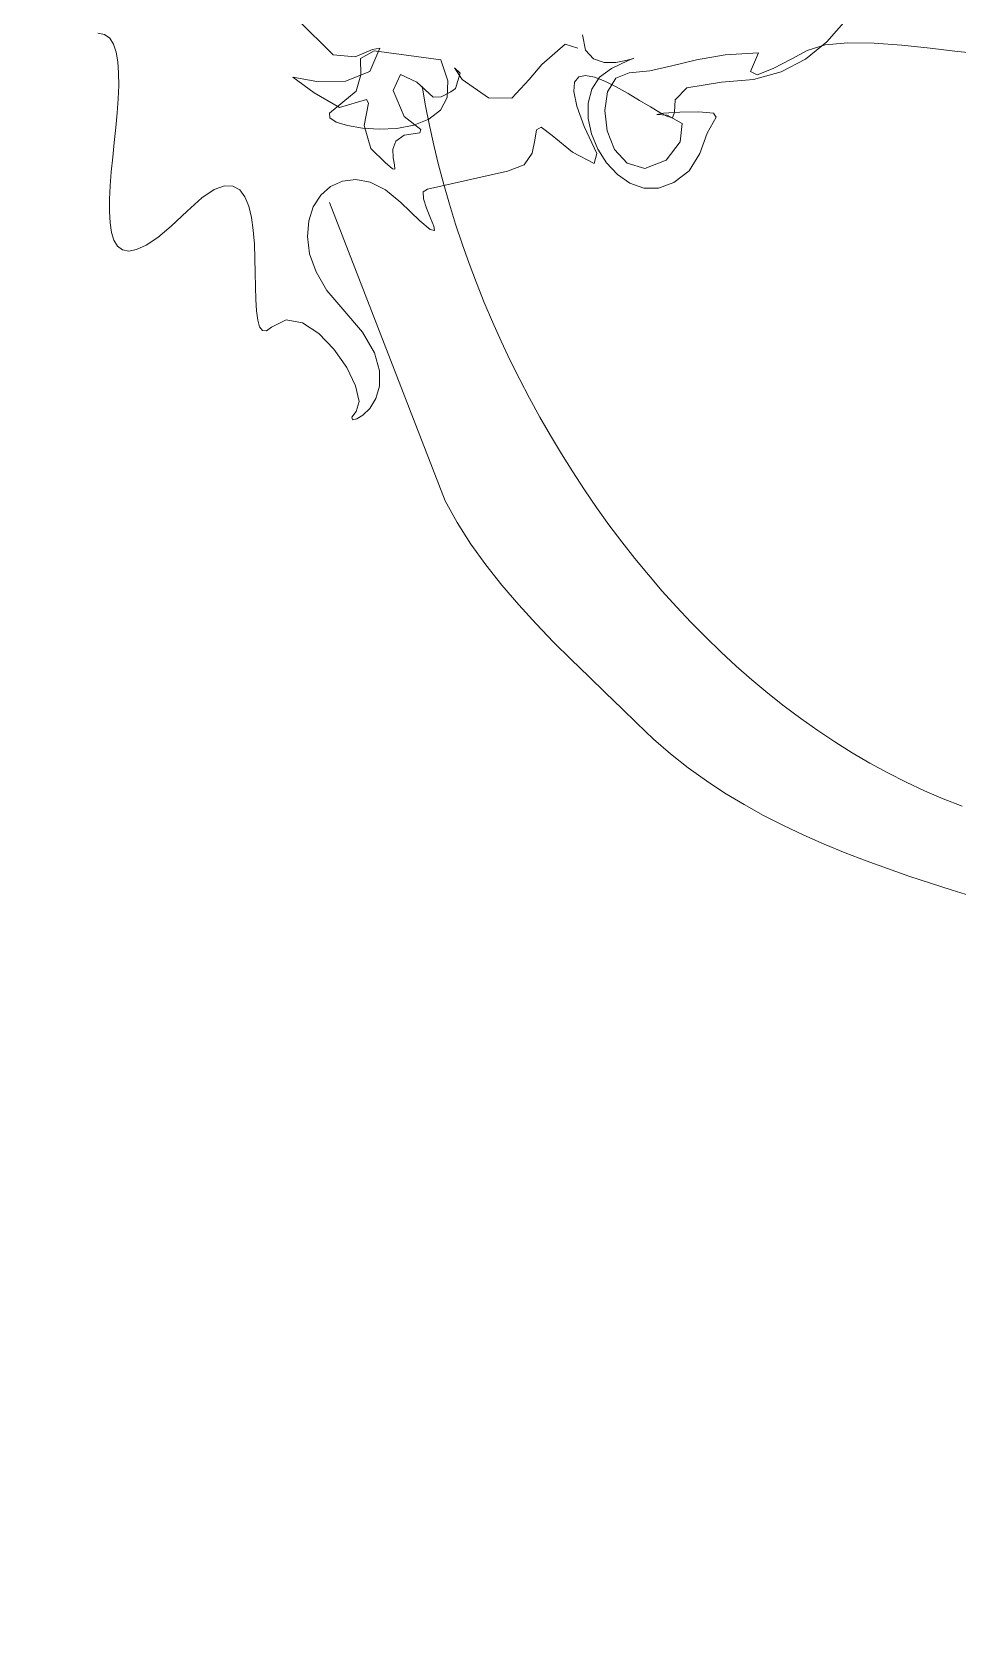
# Model space of a CAD drawing. Header units: centimetres. Extents: x -377343 to 693706, y 194584 to 813780.
# Drawn here: x 165728.2 to 165775.1, y 497983.1 to 498064.2 of the extents above; entities that cross this region are included whole.
import ezdxf

# ---------------------------------------------------------------- set-up
doc = ezdxf.new("R2010")
doc.units = ezdxf.units.CM
doc.layers.add('PIPA', color=11, linetype='Continuous')
doc.layers.add('TEXT', color=7, linetype='Continuous')

msp = doc.modelspace()

# ---------------------------------------------------------------- linework, layer by layer
at = {"layer": 'PIPA', "lineweight": 35, "extrusion": (0, 0.816497, 0.57735), "elevation": 193451.324}
msp.add_lwpolyline([(-421704.212, -325591.681), (-159560.265, -63447.734), (377343.333, -600351.331), (-158232.47, -1135927.133), (-693706.405, -600453.199), (-454216.825, -360963.619)], dxfattribs=at)
at = {"layer": 'TEXT', "color": 2, "linetype": 'Continuous', "lineweight": 13}
for p, q in [((165741.668, 498064.837), (165743.47, 498063.035)), ((165741.668, 498064.837), (165743.47, 498063.035)), ((165731.915, 498064.071), (165731.58, 498064.138)), ((165732.177, 498063.88), (165731.915, 498064.071)), ((165756.082, 498064.049), (165756.24, 498063.271)), ((165756.082, 498064.049), (165756.24, 498063.271)), ((165769.415, 498064.813), (165768.435, 498063.707)), ((165732.372, 498063.577), (165732.177, 498063.88)), ((165732.507, 498063.174), (165732.372, 498063.577)), ((165744.584, 498062.947), (165745.472, 498063.31)), ((165744.584, 498062.947), (165745.472, 498063.31)), ((165744.859, 498062.862), (165745.543, 498063.237)), ((165745.835, 498063.373), (165745.323, 498062.194)), ((165745.835, 498063.373), (165745.323, 498062.194)), ((165745.472, 498063.31), (165745.835, 498063.373)), ((165745.472, 498063.31), (165745.835, 498063.373)), ((165745.543, 498063.237), (165748.921, 498062.787)), ((165754.022, 498062.555), (165755.215, 498063.59)), ((165754.022, 498062.555), (165755.215, 498063.59)), ((165755.215, 498063.59), (165755.857, 498063.373)), ((165755.215, 498063.59), (165755.857, 498063.373)), ((165756.24, 498063.271), (165756.643, 498062.836)), ((165756.24, 498063.271), (165756.643, 498062.836)), ((165766.668, 498062.849), (165767.455, 498063.26)), ((165766.668, 498062.849), (165767.455, 498063.26)), ((165768.435, 498063.707), (165767.358, 498062.828)), ((165767.455, 498063.26), (165768.361, 498063.542)), ((165767.455, 498063.26), (165768.361, 498063.542)), ((165768.361, 498063.542), (165769.51, 498063.653)), ((165768.361, 498063.542), (165769.51, 498063.653)), ((165769.51, 498063.653), (165770.828, 498063.634)), ((165769.51, 498063.653), (165770.828, 498063.634)), ((165770.828, 498063.634), (165772.241, 498063.528)), ((165770.828, 498063.634), (165772.241, 498063.528)), ((165772.241, 498063.528), (165773.675, 498063.374)), ((165772.241, 498063.528), (165773.675, 498063.374)), ((165773.675, 498063.374), (165775.056, 498063.213)), ((165773.675, 498063.374), (165775.056, 498063.213)), ((165775.056, 498063.213), (165776.311, 498063.086)), ((165775.056, 498063.213), (165776.311, 498063.086)), ((165732.59, 498062.684), (165732.507, 498063.174)), ((165732.628, 498062.119), (165732.59, 498062.684)), ((165743.47, 498063.035), (165744.584, 498062.947)), ((165743.47, 498063.035), (165744.584, 498062.947)), ((165744.876, 498062.036), (165744.859, 498062.862)), ((165748.921, 498062.787), (165749.27, 498061.723)), ((165753.38, 498061.796), (165754.022, 498062.555)), ((165753.38, 498061.796), (165754.022, 498062.555)), ((165756.643, 498062.836), (165757.187, 498062.66)), ((165756.643, 498062.836), (165757.187, 498062.66)), ((165757.187, 498062.66), (165757.768, 498062.658)), ((165757.187, 498062.66), (165757.768, 498062.658)), ((165758.356, 498062.736), (165757.546, 498062.359)), ((165758.356, 498062.736), (165757.546, 498062.359)), ((165757.768, 498062.658), (165758.279, 498062.749)), ((165757.768, 498062.658), (165758.279, 498062.749)), ((165758.279, 498062.749), (165758.618, 498062.847)), ((165758.279, 498062.749), (165758.618, 498062.847)), ((165758.678, 498062.871), (165758.356, 498062.736)), ((165758.678, 498062.871), (165758.356, 498062.736)), ((165758.618, 498062.847), (165758.678, 498062.871)), ((165758.618, 498062.847), (165758.678, 498062.871)), ((165759.483, 498062.24), (165760.6, 498062.491)), ((165759.483, 498062.24), (165760.6, 498062.491)), ((165760.6, 498062.491), (165761.852, 498062.791)), ((165760.6, 498062.491), (165761.852, 498062.791)), ((165761.852, 498062.791), (165763.293, 498063.042)), ((165761.852, 498062.791), (165763.293, 498063.042)), ((165763.293, 498063.042), (165764.978, 498063.148)), ((165763.293, 498063.042), (165764.978, 498063.148)), ((165764.978, 498063.148), (165764.576, 498062.208)), ((165764.978, 498063.148), (165764.576, 498062.208)), ((165765.724, 498062.345), (165766.668, 498062.849)), ((165765.724, 498062.345), (165766.668, 498062.849)), ((165767.358, 498062.828), (165766.14, 498062.187)), ((165732.629, 498061.492), (165732.628, 498062.119)), ((165742.652, 498061.694), (165741.443, 498061.909)), ((165741.443, 498061.909), (165742.507, 498061.117)), ((165742.652, 498061.694), (165741.443, 498061.909)), ((165741.443, 498061.909), (165742.507, 498061.117)), ((165744.104, 498061.712), (165742.652, 498061.694)), ((165744.104, 498061.712), (165742.652, 498061.694)), ((165745.323, 498062.194), (165744.104, 498061.712)), ((165745.323, 498062.194), (165744.104, 498061.712)), ((165744.642, 498061.21), (165744.876, 498062.036)), ((165746.511, 498061.233), (165746.886, 498062.047)), ((165746.511, 498061.233), (165746.886, 498062.047)), ((165746.886, 498062.047), (165747.712, 498061.659)), ((165746.886, 498062.047), (165747.712, 498061.659)), ((165747.712, 498061.659), (165748.537, 498060.896)), ((165747.712, 498061.659), (165748.537, 498060.896)), ((165749.27, 498061.723), (165749.239, 498060.882)), ((165749.901, 498062.113), (165749.613, 498062.38)), ((165749.613, 498062.38), (165750.001, 498061.796)), ((165749.901, 498062.113), (165749.613, 498062.38)), ((165749.613, 498062.38), (165750.001, 498061.796)), ((165749.664, 498061.346), (165749.901, 498062.113)), ((165749.664, 498061.346), (165749.901, 498062.113)), ((165750.001, 498061.796), (165751.328, 498060.871)), ((165750.001, 498061.796), (165751.328, 498060.871)), ((165752.504, 498060.846), (165753.38, 498061.796)), ((165752.504, 498060.846), (165753.38, 498061.796)), ((165755.687, 498061.667), (165755.645, 498061.185)), ((165755.894, 498061.927), (165755.687, 498061.667)), ((165756.238, 498061.999), (165755.894, 498061.927)), ((165756.688, 498061.917), (165756.238, 498061.999)), ((165756.937, 498061.907), (165756.552, 498061.305)), ((165756.937, 498061.907), (165756.552, 498061.305)), ((165757.216, 498061.716), (165756.688, 498061.917)), ((165757.546, 498062.359), (165756.937, 498061.907)), ((165757.546, 498062.359), (165756.937, 498061.907)), ((165757.793, 498061.43), (165757.216, 498061.716)), ((165757.352, 498061.174), (165757.764, 498061.866)), ((165757.352, 498061.174), (165757.764, 498061.866)), ((165757.764, 498061.866), (165758.447, 498062.134)), ((165757.764, 498061.866), (165758.447, 498062.134)), ((165758.447, 498062.134), (165759.483, 498062.24)), ((165758.447, 498062.134), (165759.483, 498062.24)), ((165763.109, 498061.66), (165761.36, 498061.379)), ((165764.738, 498061.794), (165763.109, 498061.66)), ((165764.576, 498062.208), (165764.926, 498062.036)), ((165764.576, 498062.208), (165764.926, 498062.036)), ((165766.14, 498062.187), (165764.738, 498061.794)), ((165764.926, 498062.036), (165765.724, 498062.345)), ((165764.926, 498062.036), (165765.724, 498062.345)), ((165732.547, 498060.101), (165732.599, 498060.815)), ((165732.599, 498060.815), (165732.629, 498061.492)), ((165742.507, 498061.117), (165743.795, 498060.374)), ((165742.507, 498061.117), (165743.795, 498060.374)), ((165743.291, 498060.084), (165744.642, 498061.21)), ((165743.795, 498060.374), (165745.159, 498060.783)), ((165743.795, 498060.374), (165745.159, 498060.783)), ((165745.159, 498060.783), (165745.268, 498060.591)), ((165745.159, 498060.783), (165745.268, 498060.591)), ((165747.061, 498059.928), (165746.511, 498061.233)), ((165747.061, 498059.928), (165746.511, 498061.233)), ((165747.974, 498061.459), (165748.146, 498060.468)), ((165747.974, 498061.459), (165748.146, 498060.468)), ((165748.537, 498060.896), (165748.929, 498060.912)), ((165748.537, 498060.896), (165748.929, 498060.912)), ((165749.239, 498060.882), (165748.896, 498060.242)), ((165748.929, 498060.912), (165749.422, 498061.179)), ((165748.929, 498060.912), (165749.422, 498061.179)), ((165749.422, 498061.179), (165749.664, 498061.346)), ((165749.422, 498061.179), (165749.664, 498061.346)), ((165751.328, 498060.871), (165752.504, 498060.846)), ((165751.328, 498060.871), (165752.504, 498060.846)), ((165755.645, 498061.185), (165755.798, 498060.445)), ((165756.552, 498061.305), (165756.372, 498060.598)), ((165756.552, 498061.305), (165756.372, 498060.598)), ((165757.209, 498060.228), (165757.352, 498061.174)), ((165757.209, 498060.228), (165757.352, 498061.174)), ((165758.388, 498061.093), (165757.793, 498061.43)), ((165758.974, 498060.741), (165758.388, 498061.093)), ((165760.773, 498060.76), (165760.734, 498060.14)), ((165761.36, 498061.379), (165760.773, 498060.76)), ((165732.48, 498059.362), (165732.547, 498060.101)), ((165743.303, 498059.858), (165743.291, 498060.084)), ((165745.268, 498060.591), (165745.051, 498059.473)), ((165745.268, 498060.591), (165745.051, 498059.473)), ((165748.146, 498060.468), (165748.341, 498059.474)), ((165748.146, 498060.468), (165748.341, 498059.474)), ((165748.896, 498060.242), (165748.312, 498059.784)), ((165755.798, 498060.445), (165756.174, 498059.414)), ((165756.372, 498060.598), (165756.377, 498059.828)), ((165756.372, 498060.598), (165756.377, 498059.828)), ((165757.329, 498059.198), (165757.209, 498060.228)), ((165757.329, 498059.198), (165757.209, 498060.228)), ((165759.52, 498060.406), (165758.974, 498060.741)), ((165759.998, 498060.125), (165759.52, 498060.406)), ((165760.178, 498060.091), (165759.841, 498060.025)), ((165760.178, 498060.091), (165759.841, 498060.025)), ((165759.841, 498060.025), (165760.361, 498059.995)), ((165759.841, 498060.025), (165760.361, 498059.995)), ((165760.379, 498059.931), (165759.998, 498060.125)), ((165761.009, 498060.15), (165760.178, 498060.091)), ((165761.009, 498060.15), (165760.178, 498060.091)), ((165760.361, 498059.995), (165761.119, 498059.572)), ((165760.361, 498059.995), (165761.119, 498059.572)), ((165760.734, 498060.14), (165760.632, 498059.859)), ((165761.971, 498060.162), (165761.009, 498060.15)), ((165761.971, 498060.162), (165761.009, 498060.15)), ((165762.702, 498060.086), (165761.971, 498060.162)), ((165762.702, 498060.086), (165761.971, 498060.162)), ((165762.838, 498059.882), (165762.702, 498060.086)), ((165762.838, 498059.882), (165762.702, 498060.086)), ((165732.404, 498058.611), (165732.48, 498059.362)), ((165743.63, 498059.643), (165743.303, 498059.858)), ((165744.202, 498059.461), (165743.63, 498059.643)), ((165744.951, 498059.333), (165744.202, 498059.461)), ((165745.805, 498059.281), (165744.951, 498059.333)), ((165745.051, 498059.473), (165745.384, 498058.306)), ((165745.051, 498059.473), (165745.384, 498058.306)), ((165746.697, 498059.324), (165745.805, 498059.281)), ((165747.556, 498059.485), (165746.697, 498059.324)), ((165747.912, 498059.273), (165747.061, 498059.928)), ((165747.912, 498059.273), (165747.061, 498059.928)), ((165748.312, 498059.784), (165747.556, 498059.485)), ((165747.862, 498059.094), (165747.912, 498059.273)), ((165747.862, 498059.094), (165747.912, 498059.273)), ((165748.341, 498059.474), (165748.56, 498058.477)), ((165748.341, 498059.474), (165748.56, 498058.477)), ((165753.767, 498059.242), (165753.679, 498058.733)), ((165753.993, 498059.388), (165753.767, 498059.242)), ((165754.551, 498058.958), (165753.993, 498059.388)), ((165756.174, 498059.414), (165756.803, 498058.057)), ((165756.377, 498059.828), (165756.546, 498059.039)), ((165756.377, 498059.828), (165756.546, 498059.039)), ((165757.71, 498058.252), (165757.329, 498059.198)), ((165757.71, 498058.252), (165757.329, 498059.198)), ((165760.632, 498059.859), (165760.379, 498059.931)), ((165761.119, 498059.572), (165761.023, 498058.643)), ((165761.119, 498059.572), (165761.023, 498058.643)), ((165762.388, 498059.081), (165762.838, 498059.882)), ((165762.388, 498059.081), (165762.838, 498059.882)), ((165732.327, 498057.86), (165732.404, 498058.611)), ((165746.494, 498058.264), (165746.647, 498058.67)), ((165746.494, 498058.264), (165746.647, 498058.67)), ((165746.647, 498058.67), (165747.069, 498058.974)), ((165746.647, 498058.67), (165747.069, 498058.974)), ((165747.069, 498058.974), (165747.862, 498059.094)), ((165747.069, 498058.974), (165747.862, 498059.094)), ((165748.56, 498058.477), (165748.802, 498057.479)), ((165748.56, 498058.477), (165748.802, 498057.479)), ((165753.679, 498058.733), (165753.534, 498058.074)), ((165755.586, 498058.124), (165754.551, 498058.958)), ((165756.546, 498059.039), (165756.861, 498058.272)), ((165756.546, 498059.039), (165756.861, 498058.272)), ((165761.023, 498058.643), (165760.314, 498057.714)), ((165761.023, 498058.643), (165760.314, 498057.714)), ((165762.013, 498058.055), (165762.388, 498059.081)), ((165762.013, 498058.055), (165762.388, 498059.081)), ((165732.257, 498057.122), (165732.327, 498057.86)), ((165745.384, 498058.306), (165746.111, 498057.591)), ((165745.384, 498058.306), (165746.111, 498057.591)), ((165746.111, 498057.591), (165746.482, 498057.27)), ((165746.111, 498057.591), (165746.482, 498057.27)), ((165746.504, 498057.838), (165746.494, 498058.264)), ((165746.504, 498057.838), (165746.494, 498058.264)), ((165746.575, 498057.476), (165746.504, 498057.838)), ((165746.575, 498057.476), (165746.504, 498057.838)), ((165753.534, 498058.074), (165753.138, 498057.477)), ((165756.67, 498057.54), (165755.586, 498058.124)), ((165756.803, 498058.057), (165756.67, 498057.54)), ((165756.861, 498058.272), (165757.302, 498057.573)), ((165756.861, 498058.272), (165757.302, 498057.573)), ((165757.302, 498057.573), (165757.849, 498056.982)), ((165757.302, 498057.573), (165757.849, 498056.982)), ((165758.346, 498057.56), (165757.71, 498058.252)), ((165758.346, 498057.56), (165757.71, 498058.252)), ((165759.235, 498057.292), (165758.346, 498057.56)), ((165759.235, 498057.292), (165758.346, 498057.56)), ((165760.314, 498057.714), (165759.235, 498057.292)), ((165760.314, 498057.714), (165759.235, 498057.292)), ((165761.487, 498057.18), (165762.013, 498058.055)), ((165761.487, 498057.18), (165762.013, 498058.055)), ((165732.201, 498056.41), (165732.257, 498057.122)), ((165744.616, 498056.731), (165743.941, 498056.651)), ((165745.348, 498056.595), (165744.616, 498056.731)), ((165746.482, 498057.27), (165746.602, 498057.259)), ((165746.482, 498057.27), (165746.602, 498057.259)), ((165746.602, 498057.259), (165746.575, 498057.476)), ((165746.602, 498057.259), (165746.575, 498057.476)), ((165752.299, 498057.156), (165748.245, 498056.255)), ((165748.802, 498057.479), (165749.066, 498056.481)), ((165748.802, 498057.479), (165749.066, 498056.481)), ((165753.138, 498057.477), (165752.299, 498057.156)), ((165757.849, 498056.982), (165758.483, 498056.544)), ((165757.849, 498056.982), (165758.483, 498056.544)), ((165760.705, 498056.577), (165761.487, 498057.18)), ((165760.705, 498056.577), (165761.487, 498057.18)), ((165732.167, 498055.735), (165732.201, 498056.41)), ((165737.462, 498056.224), (165736.832, 498055.804)), ((165737.985, 498056.415), (165737.462, 498056.224)), ((165738.41, 498056.401), (165737.985, 498056.415)), ((165738.748, 498056.21), (165738.41, 498056.401)), ((165739.009, 498055.865), (165738.748, 498056.21)), ((165742.848, 498055.94), (165742.472, 498055.356)), ((165743.345, 498056.379), (165742.848, 498055.94)), ((165743.941, 498056.651), (165743.345, 498056.379)), ((165746.114, 498056.219), (165745.348, 498056.595)), ((165746.894, 498055.58), (165746.114, 498056.219)), ((165748.245, 498056.255), (165748.021, 498056.114)), ((165748.021, 498056.114), (165748.036, 498055.755)), ((165749.066, 498056.481), (165749.353, 498055.482)), ((165749.066, 498056.481), (165749.353, 498055.482)), ((165758.483, 498056.544), (165759.183, 498056.302)), ((165758.483, 498056.544), (165759.183, 498056.302)), ((165759.183, 498056.302), (165759.93, 498056.299)), ((165759.183, 498056.302), (165759.93, 498056.299)), ((165759.93, 498056.299), (165760.705, 498056.577)), ((165759.93, 498056.299), (165760.705, 498056.577)), ((165732.161, 498055.11), (165732.167, 498055.735)), ((165732.19, 498054.548), (165732.161, 498055.11)), ((165736.084, 498055.129), (165735.29, 498054.377)), ((165736.832, 498055.804), (165736.084, 498055.129)), ((165739.203, 498055.393), (165739.009, 498055.865)), ((165739.341, 498054.819), (165739.203, 498055.393)), ((165742.472, 498055.356), (165742.239, 498054.652)), ((165749.146, 498040.491), (165743.291, 498055.58)), ((165747.852, 498054.654), (165746.894, 498055.58)), ((165748.036, 498055.755), (165748.195, 498055.279)), ((165748.195, 498055.279), (165748.405, 498054.787)), ((165749.353, 498055.482), (165749.662, 498054.484)), ((165749.353, 498055.482), (165749.662, 498054.484)), ((165732.264, 498054.062), (165732.19, 498054.548)), ((165735.29, 498054.377), (165734.606, 498053.811)), ((165739.434, 498054.169), (165739.341, 498054.819)), ((165742.239, 498054.652), (165742.17, 498053.853)), ((165748.388, 498054.212), (165747.852, 498054.654)), ((165748.405, 498054.787), (165748.57, 498054.379)), ((165748.57, 498054.379), (165748.596, 498054.153)), ((165749.662, 498054.484), (165749.994, 498053.487)), ((165749.662, 498054.484), (165749.994, 498053.487)), ((165732.387, 498053.663), (165732.264, 498054.062)), ((165732.569, 498053.364), (165732.387, 498053.663)), ((165734.606, 498053.811), (165734.024, 498053.422)), ((165739.49, 498053.468), (165739.434, 498054.169)), ((165739.521, 498052.742), (165739.49, 498053.468)), ((165742.17, 498053.853), (165742.286, 498052.981)), ((165748.596, 498054.153), (165748.388, 498054.212)), ((165749.994, 498053.487), (165750.347, 498052.493)), ((165749.994, 498053.487), (165750.347, 498052.493)), ((165732.817, 498053.178), (165732.569, 498053.364)), ((165733.137, 498053.117), (165732.817, 498053.178)), ((165733.537, 498053.194), (165733.137, 498053.117)), ((165734.024, 498053.422), (165733.537, 498053.194)), ((165739.538, 498052.016), (165739.521, 498052.742)), ((165742.286, 498052.981), (165742.61, 498052.062)), ((165739.549, 498051.316), (165739.538, 498052.016)), ((165742.61, 498052.062), (165743.163, 498051.118)), ((165750.347, 498052.493), (165750.722, 498051.502)), ((165750.347, 498052.493), (165750.722, 498051.502)), ((165739.566, 498050.666), (165739.549, 498051.316)), ((165743.163, 498051.118), (165743.966, 498050.175)), ((165750.722, 498051.502), (165751.117, 498050.515)), ((165750.722, 498051.502), (165751.117, 498050.515)), ((165739.599, 498050.094), (165739.566, 498050.666)), ((165751.117, 498050.515), (165751.534, 498049.533)), ((165751.117, 498050.515), (165751.534, 498049.533)), ((165739.658, 498049.623), (165739.599, 498050.094)), ((165739.754, 498049.281), (165739.658, 498049.623)), ((165741.101, 498049.644), (165740.363, 498049.274)), ((165741.918, 498049.492), (165741.101, 498049.644)), ((165742.746, 498048.949), (165741.918, 498049.492)), ((165743.966, 498050.175), (165744.967, 498049.008)), ((165751.534, 498049.533), (165751.972, 498048.556)), ((165751.534, 498049.533), (165751.972, 498048.556)), ((165739.897, 498049.091), (165739.754, 498049.281)), ((165740.096, 498049.08), (165739.897, 498049.091)), ((165740.363, 498049.274), (165740.096, 498049.08)), ((165743.516, 498048.148), (165742.746, 498048.949)), ((165744.967, 498049.008), (165745.56, 498047.969)), ((165744.159, 498047.22), (165743.516, 498048.148)), ((165745.56, 498047.969), (165745.82, 498047.06)), ((165751.972, 498048.556), (165752.43, 498047.586)), ((165751.972, 498048.556), (165752.43, 498047.586)), ((165744.607, 498046.297), (165744.159, 498047.22)), ((165745.82, 498047.06), (165745.818, 498046.287)), ((165752.43, 498047.586), (165752.908, 498046.623)), ((165752.43, 498047.586), (165752.908, 498046.623)), ((165744.791, 498045.511), (165744.607, 498046.297)), ((165745.818, 498046.287), (165745.629, 498045.653)), ((165752.908, 498046.623), (165753.406, 498045.668)), ((165752.908, 498046.623), (165753.406, 498045.668)), ((165744.642, 498044.995), (165744.791, 498045.511)), ((165745.629, 498045.653), (165745.325, 498045.161)), ((165753.406, 498045.668), (165753.923, 498044.722)), ((165753.406, 498045.668), (165753.923, 498044.722)), ((165744.423, 498044.709), (165744.642, 498044.995)), ((165744.455, 498044.587), (165744.423, 498044.709)), ((165744.665, 498044.625), (165744.455, 498044.587)), ((165744.979, 498044.817), (165744.665, 498044.625)), ((165745.325, 498045.161), (165744.979, 498044.817)), ((165753.923, 498044.722), (165754.46, 498043.785)), ((165753.923, 498044.722), (165754.46, 498043.785)), ((165754.46, 498043.785), (165755.016, 498042.859)), ((165754.46, 498043.785), (165755.016, 498042.859)), ((165755.016, 498042.859), (165755.591, 498041.943)), ((165755.016, 498042.859), (165755.591, 498041.943)), ((165755.591, 498041.943), (165756.184, 498041.04)), ((165755.591, 498041.943), (165756.184, 498041.04)), ((165749.754, 498039.379), (165749.146, 498040.491)), ((165756.184, 498041.04), (165756.796, 498040.15)), ((165756.184, 498041.04), (165756.796, 498040.15)), ((165756.796, 498040.15), (165757.425, 498039.273)), ((165756.796, 498040.15), (165757.425, 498039.273)), ((165750.442, 498038.296), (165749.754, 498039.379)), ((165757.425, 498039.273), (165758.072, 498038.411)), ((165757.425, 498039.273), (165758.072, 498038.411)), ((165751.198, 498037.243), (165750.442, 498038.296)), ((165758.072, 498038.411), (165758.737, 498037.563)), ((165758.072, 498038.411), (165758.737, 498037.563)), ((165752.007, 498036.22), (165751.198, 498037.243)), ((165758.737, 498037.563), (165759.419, 498036.732)), ((165758.737, 498037.563), (165759.419, 498036.732)), ((165759.419, 498036.732), (165760.118, 498035.918)), ((165759.419, 498036.732), (165760.118, 498035.918)), ((165752.857, 498035.228), (165752.007, 498036.22)), ((165760.118, 498035.918), (165760.834, 498035.121)), ((165760.118, 498035.918), (165760.834, 498035.121)), ((165753.735, 498034.269), (165752.857, 498035.228)), ((165760.834, 498035.121), (165761.565, 498034.342)), ((165760.834, 498035.121), (165761.565, 498034.342)), ((165754.626, 498033.342), (165753.735, 498034.269)), ((165761.565, 498034.342), (165762.314, 498033.583)), ((165761.565, 498034.342), (165762.314, 498033.583)), ((165755.519, 498032.45), (165754.626, 498033.342)), ((165762.314, 498033.583), (165763.078, 498032.843)), ((165762.314, 498033.583), (165763.078, 498032.843)), ((165756.399, 498031.591), (165755.519, 498032.45)), ((165763.078, 498032.843), (165763.857, 498032.125)), ((165763.078, 498032.843), (165763.857, 498032.125)), ((165757.253, 498030.768), (165756.399, 498031.591)), ((165763.857, 498032.125), (165764.652, 498031.428)), ((165763.857, 498032.125), (165764.652, 498031.428)), ((165758.068, 498029.98), (165757.253, 498030.768)), ((165764.652, 498031.428), (165765.462, 498030.753)), ((165764.652, 498031.428), (165765.462, 498030.753)), ((165765.462, 498030.753), (165766.286, 498030.102)), ((165765.462, 498030.753), (165766.286, 498030.102)), ((165758.83, 498029.23), (165758.068, 498029.98)), ((165766.286, 498030.102), (165767.126, 498029.474)), ((165766.286, 498030.102), (165767.126, 498029.474)), ((165759.668, 498028.432), (165758.83, 498029.23)), ((165767.126, 498029.474), (165767.979, 498028.872)), ((165767.126, 498029.474), (165767.979, 498028.872)), ((165760.534, 498027.684), (165759.668, 498028.432)), ((165767.979, 498028.872), (165768.846, 498028.294)), ((165767.979, 498028.872), (165768.846, 498028.294)), ((165761.428, 498026.98), (165760.534, 498027.684)), ((165768.846, 498028.294), (165769.728, 498027.744)), ((165768.846, 498028.294), (165769.728, 498027.744)), ((165769.728, 498027.744), (165770.622, 498027.22)), ((165769.728, 498027.744), (165770.622, 498027.22)), ((165762.348, 498026.32), (165761.428, 498026.98)), ((165770.622, 498027.22), (165771.53, 498026.725)), ((165770.622, 498027.22), (165771.53, 498026.725)), ((165771.53, 498026.725), (165772.451, 498026.258)), ((165771.53, 498026.725), (165772.451, 498026.258)), ((165763.291, 498025.7), (165762.348, 498026.32)), ((165772.451, 498026.258), (165773.384, 498025.821)), ((165772.451, 498026.258), (165773.384, 498025.821)), ((165764.257, 498025.118), (165763.291, 498025.7)), ((165765.244, 498024.572), (165764.257, 498025.118)), ((165773.384, 498025.821), (165774.33, 498025.414)), ((165773.384, 498025.821), (165774.33, 498025.414)), ((165774.33, 498025.414), (165775.287, 498025.038)), ((165774.33, 498025.414), (165775.287, 498025.038)), ((165766.249, 498024.057), (165765.244, 498024.572)), ((165767.272, 498023.572), (165766.249, 498024.057)), ((165768.31, 498023.115), (165767.272, 498023.572)), ((165769.363, 498022.682), (165768.31, 498023.115)), ((165770.428, 498022.27), (165769.363, 498022.682)), ((165771.503, 498021.878), (165770.428, 498022.27)), ((165772.588, 498021.502), (165771.503, 498021.878)), ((165773.679, 498021.14), (165772.588, 498021.502)), ((165774.777, 498020.789), (165773.679, 498021.14)), ((165775.878, 498020.447), (165774.777, 498020.789))]:
    msp.add_line(p, q, dxfattribs=at)

doc.saveas('drawing.dxf')
